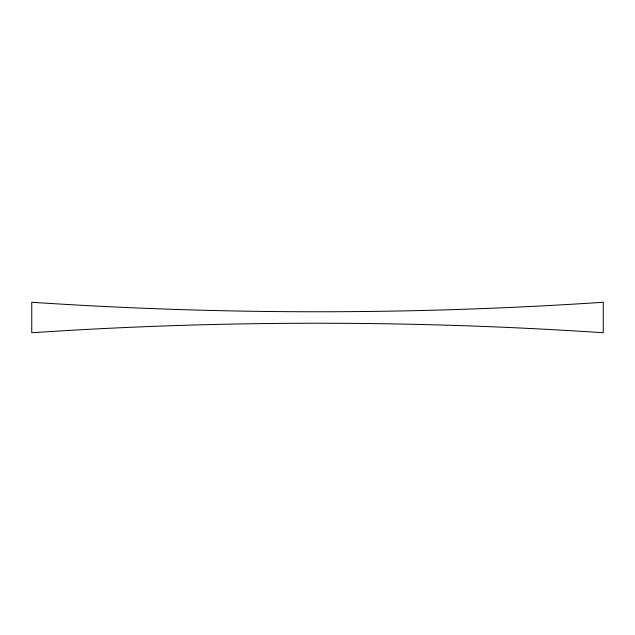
<?xml version="1.0" encoding="UTF-8"?>
<svg xmlns="http://www.w3.org/2000/svg" width="635" height="635" viewBox="0 0 635 635"><rect width="100%" height="100%" fill="white"/><g stroke="black" fill="none" stroke-linecap="round" stroke-linejoin="round"><path stroke-width="0.95" d="M69.644 330.375L31.75 332.74L31.75 302.26C221.972 314.928 413.028 314.928 603.25 302.26L603.25 332.74C425.656 320.905 247.333 320.135 69.644 330.375"/></g></svg>
